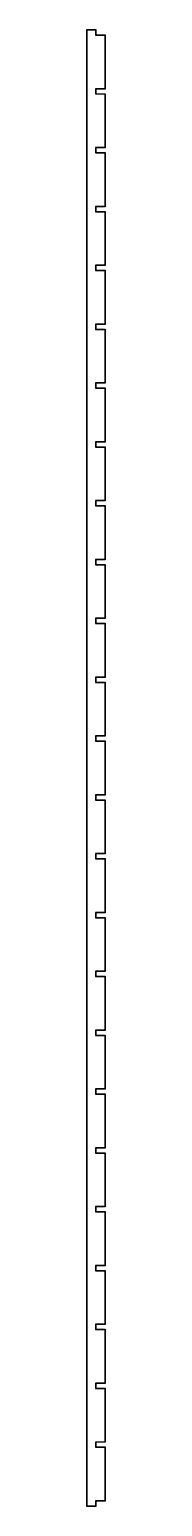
# Model space of a CAD drawing. Header units: millimetres. Extents: x -10 to 0, y 0 to 837.
import ezdxf

# ---------------------------------------------------------------- set-up
doc = ezdxf.new("R2010")
doc.units = ezdxf.units.MM
doc.layers.get('0').update_dxf_attribs({"linetype": 'CONTINUOUS'})

msp = doc.modelspace()

# ---------------------------------------------------------------- linework, layer by layer
for points in [[(-5.07, 2.82), (-5.07, -0.18), (-10.18, -0.18), (-10.18, 836.51), (-5.07, 836.51), (-5.07, 833.51), (0.18, 833.51), (0.18, 802.82), (-5.07, 802.82), (-5.07, 800.18), (0.18, 800.18), (0.18, 769.49), (-5.07, 769.49), (-5.07, 766.85), (0.18, 766.85), (0.18, 736.15), (-5.07, 736.15), (-5.07, 733.51), (0.18, 733.51), (0.18, 702.82), (-5.07, 702.82), (-5.07, 700.18), (0.18, 700.18), (0.18, 669.49), (-5.07, 669.49), (-5.07, 666.85), (0.18, 666.85), (0.18, 636.15), (-5.07, 636.15), (-5.07, 633.51), (0.18, 633.51), (0.18, 602.82), (-5.07, 602.82), (-5.07, 600.18), (0.18, 600.18), (0.18, 569.49), (-5.07, 569.49), (-5.07, 566.85), (0.18, 566.85), (0.18, 536.15), (-5.07, 536.15), (-5.07, 533.51), (0.18, 533.51), (0.18, 502.82), (-5.07, 502.82), (-5.07, 500.18), (0.18, 500.18), (0.18, 469.49), (-5.07, 469.49), (-5.07, 466.85), (0.18, 466.85), (0.18, 436.15), (-5.07, 436.15), (-5.07, 433.51), (0.18, 433.51), (0.18, 402.82), (-5.07, 402.82), (-5.07, 400.18), (0.18, 400.18), (0.18, 369.49), (-5.07, 369.49), (-5.07, 366.85), (0.18, 366.85), (0.18, 336.15), (-5.07, 336.15), (-5.07, 333.51), (0.18, 333.51), (0.18, 302.82), (-5.07, 302.82), (-5.07, 300.18), (0.18, 300.18), (0.18, 269.49), (-5.07, 269.49), (-5.07, 266.85), (0.18, 266.85), (0.18, 236.15), (-5.07, 236.15), (-5.07, 233.51), (0.18, 233.51), (0.18, 202.82), (-5.07, 202.82), (-5.07, 200.18), (0.18, 200.18), (0.18, 169.49), (-5.07, 169.49), (-5.07, 166.85), (0.18, 166.85), (0.18, 136.15), (-5.07, 136.15), (-5.07, 133.51), (0.18, 133.51), (0.18, 102.82), (-5.07, 102.82), (-5.07, 100.18), (0.18, 100.18), (0.18, 69.49), (-5.07, 69.49), (-5.07, 66.85), (0.18, 66.85), (0.18, 36.15), (-5.07, 36.15), (-5.07, 33.51), (0.18, 33.51), (0.18, 2.82)], [(-5.25, 800), (0, 800), (0, 769.67), (-5.25, 769.67), (-5.25, 766.67), (0, 766.67), (0, 736.33), (-5.25, 736.33), (-5.25, 733.33), (0, 733.33), (0, 703), (-5.25, 703), (-5.25, 700), (0, 700), (0, 669.67), (-5.25, 669.67), (-5.25, 666.67), (0, 666.67), (0, 636.33), (-5.25, 636.33), (-5.25, 633.33), (0, 633.33), (0, 603), (-5.25, 603), (-5.25, 600), (0, 600), (0, 569.67), (-5.25, 569.67), (-5.25, 566.67), (0, 566.67), (0, 536.33), (-5.25, 536.33), (-5.25, 533.33), (0, 533.33), (0, 503), (-5.25, 503), (-5.25, 500), (0, 500), (0, 469.67), (-5.25, 469.67), (-5.25, 466.67), (0, 466.67), (0, 436.33), (-5.25, 436.33), (-5.25, 433.33), (0, 433.33), (0, 403), (-5.25, 403), (-5.25, 400), (0, 400), (0, 369.67), (-5.25, 369.67), (-5.25, 366.67), (0, 366.67), (0, 336.33), (-5.25, 336.33), (-5.25, 333.33), (0, 333.33), (0, 303), (-5.25, 303), (-5.25, 300), (0, 300), (0, 269.67), (-5.25, 269.67), (-5.25, 266.67), (0, 266.67), (0, 236.33), (-5.25, 236.33), (-5.25, 233.33), (0, 233.33), (0, 203), (-5.25, 203), (-5.25, 200), (0, 200), (0, 169.67), (-5.25, 169.67), (-5.25, 166.67), (0, 166.67), (0, 136.33), (-5.25, 136.33), (-5.25, 133.33), (0, 133.33), (0, 103), (-5.25, 103), (-5.25, 100), (0, 100), (0, 69.67), (-5.25, 69.67), (-5.25, 66.67), (0, 66.67), (0, 36.33), (-5.25, 36.33), (-5.25, 33.33), (0, 33.33), (0, 3), (-5.25, 3), (-5.25, 0), (-10, 0), (-10, 836.33), (-5.25, 836.33), (-5.25, 833.33), (0, 833.33), (0, 803), (-5.25, 803)]]:
    msp.add_lwpolyline(points, close=True)

doc.saveas('drawing.dxf')
